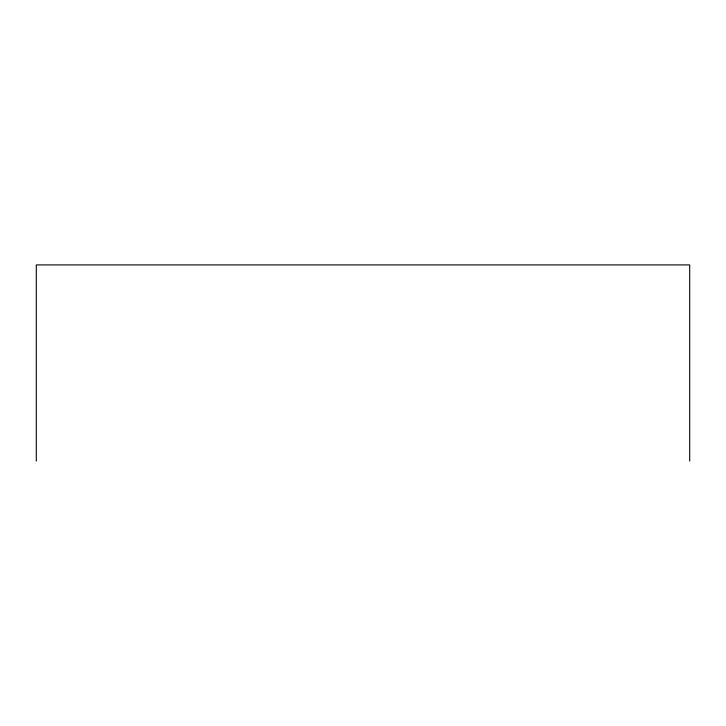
<?xml version="1.0" encoding="UTF-8"?>
<svg xmlns="http://www.w3.org/2000/svg" width="726" height="726" viewBox="0 0 726 726"><rect width="100%" height="100%" fill="white"/><g stroke="black" fill="none" stroke-linecap="round" stroke-linejoin="round"><path stroke-width="1.09" d="M689.7 461.092L689.7 264.908L36.3 264.908L36.3 461.092"/></g></svg>
